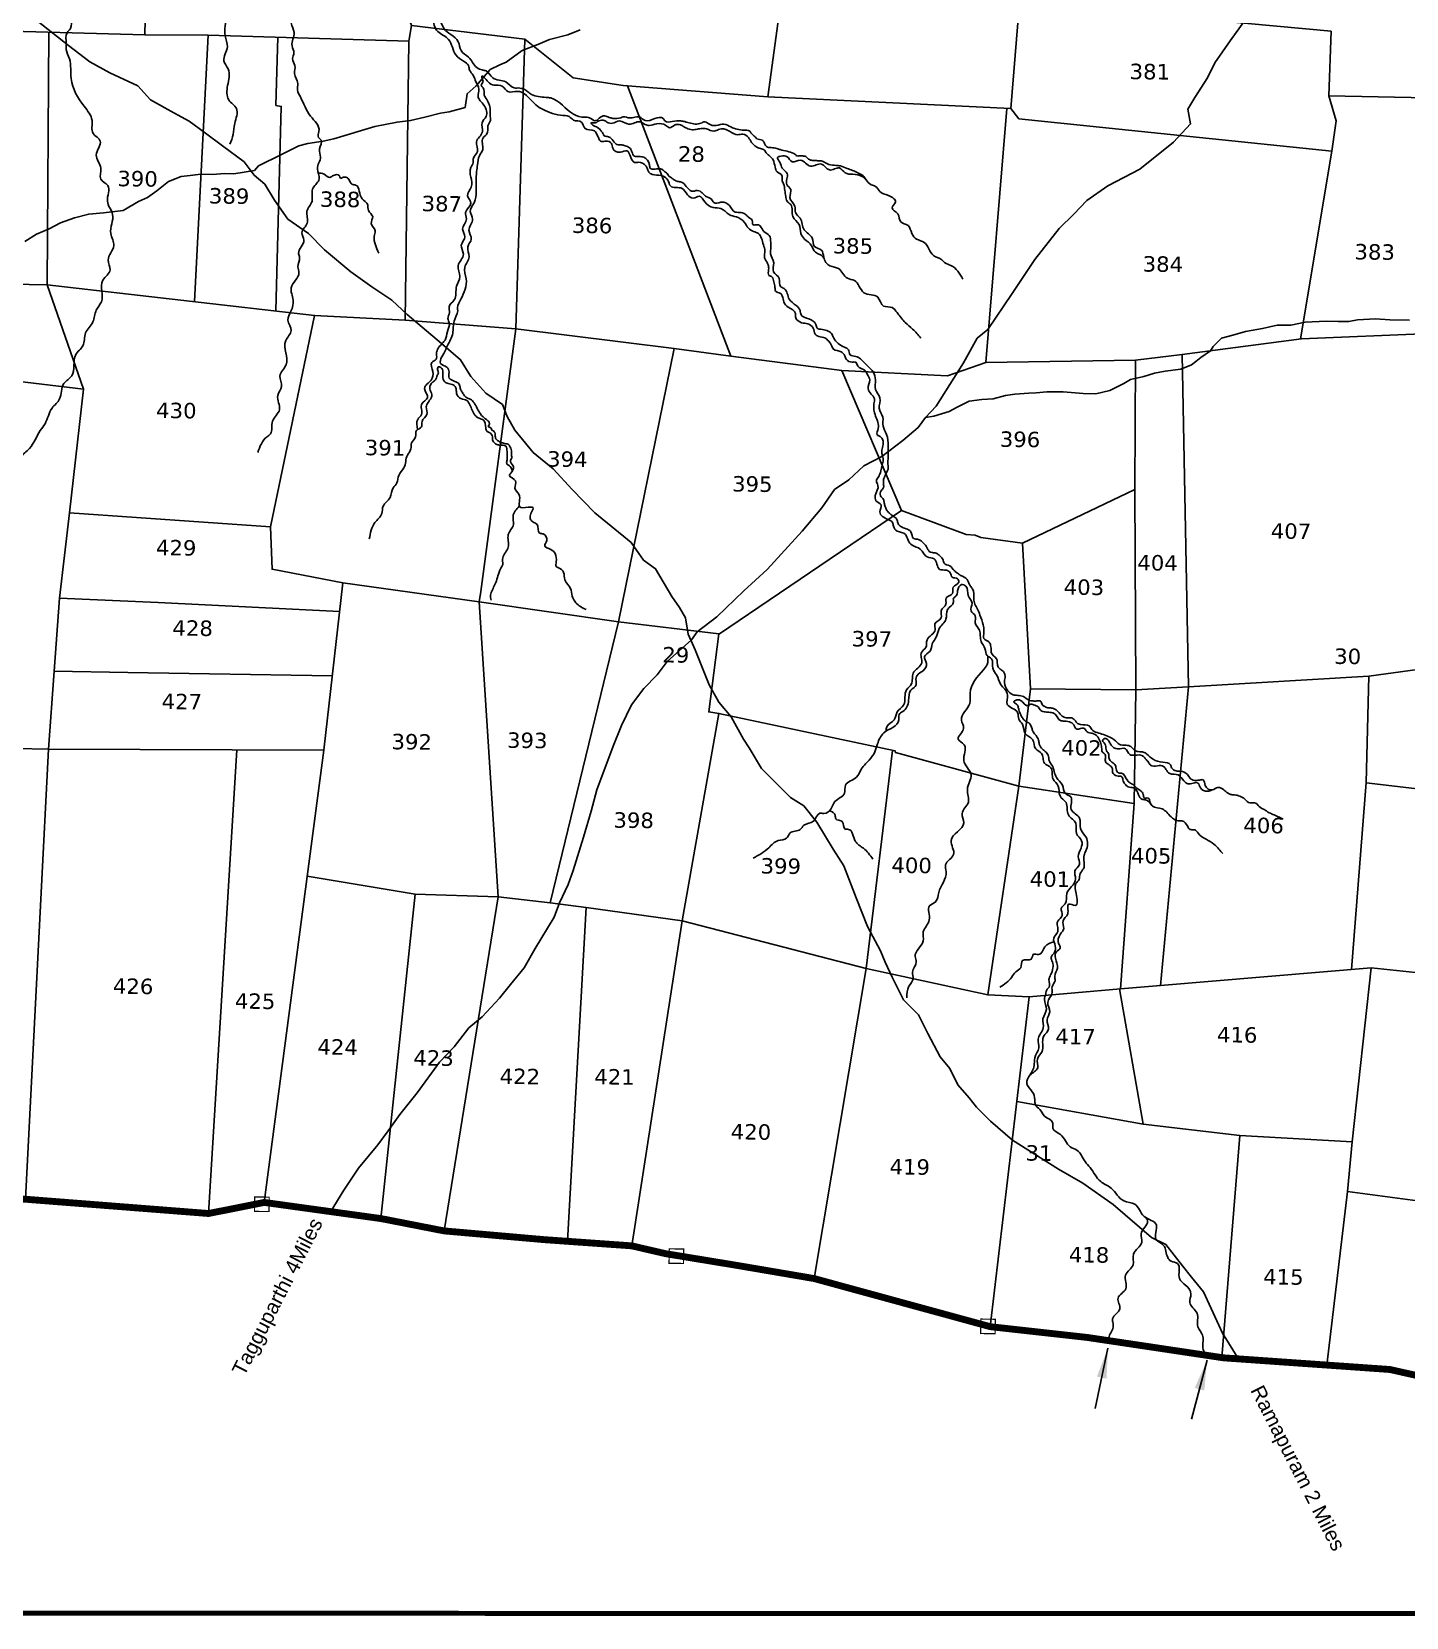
# Model space of a CAD drawing. Header units: inches. Extents: x 734614 to 745725, y 1633794 to 1639309.
# Drawn here: x 737837 to 739439, y 1633794 to 1635642 of the extents above; entities that cross this region are included whole.
import ezdxf
from ezdxf.enums import TextEntityAlignment as Align

# ---------------------------------------------------------------- set-up
doc = ezdxf.new("R2010")
doc.units = ezdxf.units.IN
doc.header["$MEASUREMENT"] = 0
doc.linetypes.add('ACAD_ISO02W100', pattern=[15, 12, -3])
for name, color, linetype in [('PLOT', 7, 'Continuous'), ('PLOT NO', 7, 'Continuous'), ('STRUCTURE', 5, 'Continuous'), ('TANKS-STREAM', 4, 'Continuous'), ('VILLAGE BOUNDRY', 5, 'Continuous'), ('VILLAGE STONES', 240, 'Continuous')]:
    doc.layers.add(name, color=color, linetype=linetype)
doc.styles.get("Standard").update_dxf_attribs({"font": 'verdana_0.ttf'})
doc.dimstyles.get("Standard").update_dxf_attribs({"dimtxt": 0.18, "dimasz": 35, "dimexe": 0.18, "dimexo": 0.0625, "dimgap": 0.09, "dimtad": 0, "dimtih": 1, "dimtoh": 1, "dimdec": 4, "dimzin": 0, "dimdsep": 46, "dimtxsty": 'Standard', "dimcen": 0.09, "dimadec": 0, "dimazin": 0, "dimtfac": 1, "dimtdec": 4, "dimtofl": 0, "dimtmove": 0, "dimatfit": 3, "dimfxl": 0, "dimtolj": 1, "dimtzin": 0, "dimarcsym": 0})

msp = doc.modelspace()

# ---------------------------------------------------------------- linework, layer by layer
at = {"layer": 'PLOT'}
for points in [[(737549.3, 1635654), (737770.8, 1635643.6), (737968.8, 1635637.8), (737974.6, 1635901.2), (737976.7, 1636021.6), (738037.5, 1636335.2), (738083.4, 1636563.2), (738081.8, 1636594.4), (738049.4, 1636848.8), (737969.3, 1636860.1), (737857.9, 1636862.9), (737627.6, 1636881.5)], [(738042.6, 1635637.5), (738276.6, 1635630.7), (738279.6, 1635648.7), (738220.6, 1635808.1), (738189.8, 1635932.2), (738107.4, 1635934.8), (738060.3, 1636023.3), (737976.7, 1636021.6)], [(737553.3, 1635971.3), (737549.3, 1635654), (737568.1, 1635388.3), (737569.1, 1635357.5), (737729.6, 1635349), (737855.3, 1635346.6), (738166.7, 1635311), (738115.5, 1635064.4), (737881.2, 1635080.7), (737869.3, 1634981.5), (737863.3, 1634896.3), (737856.5, 1634805.5), (737830, 1634280.9)], [(738411.9, 1635633), (738468.1, 1635587.8), (738526.4, 1635578.8), (738695.2, 1635565.8), (738731.4, 1635833.9)], [(738695.2, 1635565.8), (738978.3, 1635552.1), (738988.3, 1635675.8), (738983.2, 1635824.8)], [(739348.8, 1635566.7), (739351.6, 1635642.1), (738988.3, 1635675.8)], [(737857.2, 1635641.1), (737855.3, 1635346.6)], [(738026.8, 1635327), (738042.6, 1635637.5), (737968.8, 1635637.8)], [(738124.1, 1635635.1), (738121.8, 1635555.7), (738127.9, 1635554.6), (738121.6, 1635316.2)], [(738279.6, 1635648.7), (738411.9, 1635633), (738401.2, 1635295.2), (738272.2, 1635305.4)], [(738166.7, 1635311), (738272.2, 1635305.4), (738276.6, 1635630.7)], [(738586, 1635272.4), (738652, 1635263.6), (738531.5, 1635578.4)], [(739466.7, 1635290), (739474.4, 1635540.1), (739464, 1635564.5), (739348.8, 1635566.7), (739357.5, 1635537.7), (739352.6, 1635502.4), (739316, 1635283.5)], [(738652, 1635263.6), (738781.5, 1635246.9), (738904.4, 1635240.4), (738949.3, 1635256.2), (738973.6, 1635552.3)], [(738978.3, 1635552.1), (738987.7, 1635539.9), (739352.6, 1635502.4)], [(737897.5, 1635224.9), (737735.2, 1635244.3), (737737.8, 1635280.6), (737728.7, 1635349.1)], [(737881.2, 1635080.7), (737897.5, 1635224.9), (737855.3, 1635346.6)], [(738401.2, 1635295.2), (738360.4, 1634989.3), (738358.8, 1634977), (738199.6, 1634999.3)], [(738521.2, 1634953.9), (738586, 1635272.4), (738401.2, 1635295.2)], [(739395.6, 1634890.6), (739472.2, 1634901.1), (739473.6, 1635120.2), (739466.7, 1635290), (739317.1, 1635283.6), (739177.8, 1635265.6)], [(739123.6, 1635259), (739177.8, 1635265.6), (739185.2, 1634878.3), (739124, 1634874.8)], [(737735.2, 1635244.3), (737702.5, 1634808.6), (737856.5, 1634805.5)], [(738637.7, 1634939.1), (738850.9, 1635083.7), (738781.5, 1635246.9)], [(738850.9, 1635083.7), (738926.2, 1635055.7), (738936.8, 1635054.8), (738943.5, 1635052.2), (738991.9, 1635045.7), (739122.9, 1635108.1), (739123.6, 1635259), (738949.3, 1635256.2)], [(739124, 1634874.8), (739122.9, 1635108.1)], [(737856.5, 1634805.5), (738177.5, 1634804.4), (738199.6, 1634999.3), (738117.2, 1635015.2), (738115.5, 1635064.4)], [(738638, 1634847.1), (738841.6, 1634803.8), (738843.5, 1634803.4), (738843.8, 1634801.5), (738987.8, 1634762.3), (739001.3, 1634875.7), (738991.9, 1635045.7)], [(738195.8, 1634965.9), (737984.6, 1634976.2), (737869.3, 1634981.5)], [(738358.8, 1634977), (738380.9, 1634633.2), (738284.1, 1634636.3), (738158.2, 1634657.6)], [(738380.9, 1634633.2), (738441.3, 1634626.4), (738521.2, 1634953.9), (738358.8, 1634977)], [(738595.4, 1634605.3), (738638, 1634847.1), (738626.3, 1634848.8), (738637.8, 1634939.9), (738521.2, 1634953.9)], [(737863.3, 1634896.3), (737949.1, 1634894.8), (738187.3, 1634890.8)], [(739121.9, 1634742.1), (739124, 1634874.8), (739001.3, 1634875.7)], [(739185.2, 1634878.3), (739152.7, 1634530.2), (739106.2, 1634526.2)], [(739375.5, 1634548.6), (739392.4, 1634766.8), (739395.6, 1634890.6), (739185.2, 1634878.3)], [(738076.1, 1634804.7), (738043.2, 1634264.3)], [(738177.5, 1634804.4), (738108.2, 1634277.2)], [(738840.4, 1634804.1), (738809.8, 1634549.7), (738595.4, 1634605.3)], [(739774.7, 1634510.8), (739756.3, 1634723.6), (739392.4, 1634766.1)], [(738809.8, 1634549.7), (738951.5, 1634519.3), (738987.8, 1634762.3)], [(738999.8, 1634516.9), (739106.2, 1634526.2), (739121.9, 1634742.1), (738987.8, 1634762.3)], [(738284.1, 1634636.3), (738244.1, 1634258.4)], [(738317.9, 1634244), (738380.9, 1634633.2)], [(738441.3, 1634626.4), (738483.2, 1634621.1), (738461.7, 1634231.9)], [(738536.5, 1634226.6), (738595.4, 1634605.3), (738483.2, 1634621.1)], [(738809.8, 1634549.7), (738749, 1634188.5)], [(739376.3, 1634347.8), (739398.3, 1634550.5), (739152.7, 1634530.2)], [(739778.6, 1634431.6), (739774.7, 1634510.8), (739398.3, 1634550.5)], [(739104.9, 1634526.1), (739132.6, 1634368.3), (738985.4, 1634395)], [(738951.5, 1634519.3), (738999.8, 1634516.9), (738954.3, 1634132.4)], [(739132.6, 1634368.3), (739245.1, 1634355.2), (739224.4, 1634096.3)], [(739245.1, 1634355.2), (739376.3, 1634347.8), (739370.6, 1634289.9), (739346.6, 1634087.6)], [(739663.3, 1634034.1), (739662.2, 1634251.1), (739370.6, 1634289.9)]]:
    msp.add_lwpolyline(points, dxfattribs=at)
at = {"layer": 'PLOT NO', "color": 6}
for points in [[(739277.2, 1635691.1), (739233.9, 1635631), (739216.2, 1635605.2), (739207.6, 1635588), (739192.6, 1635564.9), (739184.7, 1635551.2), (739187.7, 1635534.2), (739168, 1635513), (739128.8, 1635481.3), (739091.3, 1635461.8), (739067, 1635444.8), (739051.8, 1635428.9), (739034.7, 1635412.1), (739006.4, 1635376.3), (738979.7, 1635336.5), (738951.6, 1635294.7), (738939, 1635284.4), (738923.2, 1635255.9), (738891.2, 1635205.4), (738878.8, 1635192.1)], [(739243.9, 1634094.2), (739224.9, 1634125), (739211.9, 1634153.7), (739202.8, 1634173.2), (739189, 1634190), (739178.2, 1634203.4), (739159, 1634228.2), (739142.2, 1634236.5), (739097.6, 1634274.7), (739062.2, 1634299.8), (739033.8, 1634315.8), (738980.2, 1634349.8), (738954.6, 1634371.8), (738938.2, 1634388.3), (738929.9, 1634399.1), (738916.5, 1634414.2), (738907.3, 1634433.4), (738896.1, 1634446.9), (738881.5, 1634474.2), (738870.8, 1634495.8), (738853.2, 1634513.5), (738839.9, 1634539.6), (738831.7, 1634557.2), (738826.3, 1634570.6), (738811.1, 1634598.9), (738797.9, 1634632.2), (738783.8, 1634669.6), (738771.3, 1634688.9), (738752.2, 1634720.5), (738737.2, 1634739.6), (738721.4, 1634749.2), (738704.5, 1634766.2), (738687.8, 1634783), (738673.2, 1634807.2), (738666.8, 1634817.3), (738652.2, 1634843.3), (738638.1, 1634860.4), (738626.7, 1634880.3), (738610.3, 1634921.2), (738602.1, 1634939.4), (738599.1, 1634958.6), (738592.2, 1634970.4), (738583.2, 1634983.5), (738564.2, 1635015.7), (738550, 1635025.9), (738535.7, 1635046.2), (738493.5, 1635080.9), (738466.9, 1635107.9), (738444.8, 1635132.2), (738421.7, 1635151.3), (738400.2, 1635177.1), (738391.3, 1635193.1), (738385.7, 1635207.1), (738366.4, 1635220.3), (738349.1, 1635239.7), (738337, 1635259.3), (738314.9, 1635278.1), (738274.7, 1635312.2), (738257, 1635328.7), (738233.5, 1635344.2), (738209.1, 1635361.7), (738178.5, 1635387.3), (738159.6, 1635406.6), (738135.5, 1635423.2), (738119.9, 1635445.4), (738108.8, 1635464), (738096.2, 1635474.6), (738084.7, 1635489.8), (738059.3, 1635508.7), (738039.7, 1635523.5), (738020.7, 1635537.4), (738002.7, 1635547), (737975.5, 1635562.1), (737960.8, 1635578.5), (737928.2, 1635593.8), (737905, 1635606.4), (737879.9, 1635625.6), (737843.5, 1635654.4)], [(737829.2, 1635397.2), (737842.5, 1635405.7), (737857.4, 1635412), (737870.6, 1635418.7), (737886.8, 1635424.6), (737903.5, 1635429), (737920.6, 1635430.6), (737943.8, 1635433.3), (737961.5, 1635443.9), (737971.9, 1635448.4), (737983.1, 1635456), (737996.4, 1635467.2), (738011.4, 1635473), (738021.9, 1635474), (738034.3, 1635475.5), (738047.6, 1635475.3), (738062.2, 1635476.2), (738072.7, 1635476), (738096.6, 1635479.9), (738101.6, 1635485.2), (738128.2, 1635498.6), (738148.3, 1635508.6), (738159.1, 1635511.3), (738176.8, 1635514.1), (738189.1, 1635516.6), (738237, 1635531.1), (738263, 1635536.3), (738278.6, 1635538.1), (738295.1, 1635542), (738313.6, 1635546.6), (738323.5, 1635548.4), (738342.2, 1635553.3), (738344.6, 1635569.4), (738355.3, 1635578.6), (738371.5, 1635597.6), (738382.7, 1635603.1), (738390.2, 1635606.3), (738408.7, 1635619.8), (738426.9, 1635626.6), (738440.5, 1635632.4), (738462, 1635637.8), (738476.3, 1635643.7)], [(738184.8, 1634265.5), (738200.8, 1634291.5), (738218.1, 1634317.3), (738240.4, 1634344.3), (738252.4, 1634360.5), (738266.2, 1634379.6), (738286.3, 1634405.1), (738312.4, 1634440.5), (738329.4, 1634458.7), (738346.5, 1634480.6), (738362.1, 1634493.7), (738382.2, 1634515.4), (738395.3, 1634531.1), (738411, 1634550.7), (738424, 1634573.3), (738445.9, 1634609.8), (738452.3, 1634626.2), (738462.5, 1634647.9), (738468, 1634664.2), (738480.3, 1634702.9), (738489.2, 1634733.3), (738495.8, 1634757.9), (738514.9, 1634808.8), (738524.6, 1634833), (738536, 1634857.2), (738550.6, 1634876.3), (738566, 1634892.2), (738577.7, 1634907.7), (738606.1, 1634932.9), (738612.7, 1634942.4), (738635.7, 1634959.8), (738667.2, 1634989.9), (738694.2, 1635014.9), (738734.9, 1635059.6), (738757.9, 1635086.7), (738772.6, 1635107.9), (738789.6, 1635119.4), (738806.9, 1635135.8), (738828, 1635146.6), (738852.4, 1635165.1), (738870.4, 1635180.5), (738878.8, 1635192.1), (738888.7, 1635193.4), (738906.4, 1635199), (738915.6, 1635204.2), (738929.8, 1635210.9), (738944.3, 1635212.8), (738957.7, 1635213.8), (738972, 1635217.5), (738983.1, 1635219), (738999.2, 1635220.4), (739007.7, 1635220.9), (739020.4, 1635221.9), (739039.3, 1635221.9), (739062.5, 1635219.8), (739077.2, 1635219.6), (739093.5, 1635223.3), (739110, 1635231.6), (739117.8, 1635236.1), (739133.5, 1635239.8), (739145.8, 1635243.8), (739158, 1635245.9), (739176.5, 1635248.4), (739188.7, 1635253.5), (739193.9, 1635257.4), (739199.7, 1635261.9), (739211.1, 1635269.8), (739214.3, 1635274.6), (739223.8, 1635284.5), (739236.9, 1635288), (739251.7, 1635292.2), (739271.6, 1635295.8), (739288.9, 1635299.7), (739304.5, 1635299.5), (739321.3, 1635303), (739345.7, 1635304.1), (739359.8, 1635303.9), (739372.2, 1635303.7), (739382.4, 1635305.9), (739403.3, 1635306.8), (739420.1, 1635305.8), (739442.9, 1635305.5)]]:
    msp.add_lwpolyline(points, dxfattribs=at)
at = {"layer": 'STRUCTURE', "color": 5, "const_width": 5.82}
msp.add_lwpolyline([(734616.5, 1639305.7), (745691.2, 1639305.7), (745691.2, 1633796.6), (734616.5, 1633799.2)], close=True, dxfattribs=at)
at = {"layer": 'TANKS-STREAM'}
for points in [[(739043.1, 1636523.6), (739037.9, 1636524.9), (739025.7, 1636530.7), (739017.3, 1636531), (739008.2, 1636535.8), (738994.7, 1636534.5), (738986.4, 1636538.3), (738976.2, 1636535.9), (738969.8, 1636538.2), (738961.6, 1636536.9), (738952.8, 1636540.6), (738941.5, 1636541.7), (738933.3, 1636547.7), (738910.9, 1636543.1), (738902.6, 1636543), (738890.2, 1636535), (738876.6, 1636533.5), (738851.1, 1636520.1), (738842.2, 1636515.4), (738831.7, 1636513.3), (738820.9, 1636516.9), (738811.6, 1636516.9), (738798.1, 1636524.8), (738782.7, 1636526), (738771.1, 1636531.6), (738757.5, 1636534), (738742.4, 1636541), (738724.5, 1636538.5), (738709.1, 1636546.8), (738695.1, 1636547.2), (738680.7, 1636557.1), (738668.8, 1636558.5), (738657.1, 1636572.7), (738654.1, 1636577.8), (738640.9, 1636584.6), (738633.9, 1636597.6), (738624, 1636603.2), (738615.3, 1636610.3), (738613.1, 1636619.4), (738603.5, 1636623.6), (738597.6, 1636628.1), (738594.5, 1636635.7), (738581.4, 1636638.7), (738575.5, 1636645.3), (738564.2, 1636648.7), (738555, 1636660.3), (738540.6, 1636666), (738534.7, 1636677), (738513.7, 1636689.4), (738505.8, 1636710.5), (738485.3, 1636722.1), (738479.1, 1636735.4), (738457.7, 1636746.8), (738453.5, 1636760), (738438.4, 1636769.9), (738429.5, 1636788), (738415.7, 1636795.1), (738410.2, 1636810.8), (738393.1, 1636823.2), (738390.1, 1636835.7), (738376.9, 1636848.9), (738372.5, 1636862.8), (738360.4, 1636869.7), (738354.8, 1636888.3), (738342, 1636899.3), (738336.3, 1636919.5), (738325.6, 1636931.6), (738321.4, 1636946), (738309.2, 1636954.7), (738307.5, 1636966), (738298.7, 1636977.2), (738294.7, 1636988.3), (738290.3, 1636994.3), (738290.2, 1637002.8), (738281.6, 1637014.2), (738282, 1637027.4), (738272.3, 1637040.3), (738272.2, 1637065.7), (738266.7, 1637080.1), (738271.1, 1637095.7), (738263.9, 1637105.6), (738267.7, 1637124.4), (738262.6, 1637135.5), (738263.7, 1637146.7), (738260.6, 1637157.8), (738261.9, 1637172.2), (738254.4, 1637180.5), (738257.1, 1637192.2), (738253.5, 1637200.5), (738250.4, 1637193.1), (738245.4, 1637183.8), (738242, 1637171.6), (738241.4, 1637161.7), (738237.9, 1637152.6), (738231.9, 1637139.8), (738232.7, 1637121), (738219.4, 1637104.9), (738217.8, 1637082.1), (738213.9, 1637073.8), (738214.3, 1637061.2), (738215, 1637054.3), (738210.9, 1637046.8), (738210.2, 1637036.4), (738212.7, 1637028.3), (738208.5, 1637019), (738206.8, 1637007.3), (738212.2, 1636998.4), (738210.5, 1636987.5), (738210, 1636980.8), (738215.1, 1636964.8), (738212.7, 1636950.7), (738219.6, 1636936.9), (738219.3, 1636924.7), (738218, 1636913.5), (738228.1, 1636892.8), (738227.8, 1636877.7), (738232.3, 1636865.3), (738229.6, 1636841.5), (738234.6, 1636825.7), (738230.7, 1636819), (738237.6, 1636807.5), (738237, 1636797), (738239.4, 1636787.7), (738233.8, 1636772.9), (738232.5, 1636759.8), (738224.5, 1636745.8), (738222.6, 1636727.8), (738215.2, 1636718.5), (738215.7, 1636704), (738205.3, 1636687.4), (738205.6, 1636678.3), (738200.1, 1636669.9), (738196.1, 1636656.4), (738187.8, 1636647), (738186.8, 1636634.7), (738176.4, 1636619.8), (738173.7, 1636605.8), (738166.7, 1636594), (738165.6, 1636580.6), (738155.2, 1636563), (738150.5, 1636547.8), (738145.9, 1636535), (738138.6, 1636522), (738136.2, 1636499.1), (738128.8, 1636489.1), (738123.4, 1636468.9), (738114, 1636454.9), (738112.1, 1636438.9), (738100.4, 1636425), (738099.8, 1636409.5), (738090.8, 1636393.9), (738082.6, 1636381.2), (738080.3, 1636374.5), (738078.4, 1636360.8), (738069.6, 1636349.8), (738066.9, 1636338.4), (738064.2, 1636331.6), (738060.8, 1636323.4), (738056.5, 1636301.1), (738054.3, 1636290.1), (738055.9, 1636279.3), (738051.3, 1636246.2), (738051.1, 1636225.8), (738055.7, 1636211.8), (738060.5, 1636208), (738064.4, 1636198.9), (738069.5, 1636192), (738072, 1636180.5), (738076.6, 1636172.4), (738079.2, 1636167.3), (738080, 1636153.5), (738087.6, 1636142.1), (738090.6, 1636128.9), (738098.5, 1636116.2), (738099.4, 1636097.4), (738103.6, 1636083.4), (738103.9, 1636062.9), (738110.9, 1636053.7), (738113.9, 1636038.7), (738120.1, 1636020.8), (738118.6, 1635999.8), (738127.6, 1635977.5), (738127.1, 1635957.4), (738130.7, 1635949.3), (738133.8, 1635936.5), (738135.1, 1635929.8), (738140.4, 1635922), (738140.7, 1635909.4), (738147.9, 1635896.1), (738152.1, 1635875.4), (738162.5, 1635859.2), (738165.6, 1635837.5), (738174.7, 1635826.9), (738178.9, 1635813.1), (738194.8, 1635799.5), (738202.6, 1635781.3), (738211.4, 1635773.3), (738221.4, 1635759), (738231.7, 1635754.4), (738244, 1635745.1), (738262.5, 1635731.5), (738270.1, 1635720.3), (738279, 1635715.5), (738287.9, 1635697.2), (738295.1, 1635691.3), (738301.8, 1635672.7), (738310.5, 1635661), (738317.9, 1635645.1), (738325.6, 1635638.3), (738334.3, 1635629.9), (738337.5, 1635619.6), (738346.3, 1635611.8), (738355.9, 1635599.8), (738362.3, 1635597), (738366.6, 1635596), (738374.4, 1635587.9), (738389.6, 1635583.1), (738399.4, 1635576.1), (738405.9, 1635576), (738415.4, 1635571.6), (738419.5, 1635568.6), (738427.7, 1635566), (738436.7, 1635565.1), (738442.1, 1635564.4), (738468.4, 1635545.5), (738481.6, 1635541.9), (738487.3, 1635541.3), (738493.6, 1635537.7), (738498.4, 1635540.7), (738504.8, 1635543.6), (738510, 1635541.8), (738514.6, 1635540.6), (738523.7, 1635541.4), (738526.5, 1635542.3), (738534.3, 1635541.1), (738545.3, 1635542.3), (738552.2, 1635538.1), (738563.2, 1635540.3), (738573.2, 1635540.4), (738575.2, 1635537.6), (738583.7, 1635537), (738593.8, 1635537.6), (738598.3, 1635536.8), (738605.2, 1635535), (738612.3, 1635534), (738618.5, 1635535.6), (738620.4, 1635536.4), (738625.6, 1635534.8), (738628.5, 1635533), (738635, 1635532.4), (738643.9, 1635533.8), (738651.9, 1635530.6), (738667.3, 1635526.9), (738673.3, 1635526.1), (738677.4, 1635521.4), (738680.6, 1635518.6), (738682.4, 1635516.8), (738688.7, 1635515.1), (738689.8, 1635514), (738691.6, 1635510.5), (738693.5, 1635507.9), (738698.9, 1635506.5), (738705.7, 1635505.5), (738709.5, 1635504.2), (738717.5, 1635502.3), (738725.4, 1635499.7), (738727.7, 1635498.1), (738728.7, 1635496.9), (738731.2, 1635496.9), (738735.7, 1635496.8), (738739.5, 1635496), (738741.4, 1635494.2), (738743.7, 1635492.5), (738748.5, 1635491.5), (738753, 1635491.3), (738757.1, 1635491), (738766.2, 1635486.9), (738774.6, 1635485.8), (738779.6, 1635485.2), (738787.7, 1635482.3), (738793.9, 1635480), (738800, 1635477.2), (738806.1, 1635473.8), (738809.4, 1635469.4), (738815.7, 1635463.2), (738820.5, 1635461.4), (738825.5, 1635455.5), (738835.6, 1635450.6), (738843.7, 1635442.8), (738839.9, 1635436.2), (738846.5, 1635429.4), (738849.9, 1635420.1), (738858.5, 1635415.8), (738862.9, 1635406.5), (738868.5, 1635399.9), (738877.2, 1635396.1), (738888.3, 1635380.8), (738897.7, 1635375.7), (738901.1, 1635372.5), (738908.5, 1635369.2), (738922.4, 1635353.2)], [(738286.9, 1635178.1), (738287, 1635189.8), (738291.4, 1635195.5), (738291.8, 1635208.1), (738298.4, 1635215), (738294.9, 1635225.9), (738302.7, 1635235.7), (738304.5, 1635245.5), (738303.5, 1635256.2), (738308.5, 1635259.8), (738308.9, 1635266.1), (738316, 1635278.8), (738318.9, 1635282.1), (738321.7, 1635292.3), (738323.8, 1635302.2), (738322.1, 1635307.3), (738324.1, 1635314.3), (738323.5, 1635321), (738329.6, 1635329), (738332.2, 1635345), (738336.2, 1635356.2), (738334.2, 1635368.8), (738340.2, 1635382.5), (738337.8, 1635392.9), (738342, 1635402.5), (738339.3, 1635411.5), (738343.7, 1635423.4), (738342.8, 1635431.1), (738349.1, 1635441.8), (738345.1, 1635450.5), (738349.3, 1635460.6), (738348.9, 1635483.3), (738351.8, 1635489.1), (738351.6, 1635493.1), (738356.6, 1635502), (738355.5, 1635513.2), (738362.4, 1635524.9), (738362.1, 1635535.6), (738366.7, 1635542.8), (738364.2, 1635555.9), (738357.3, 1635566.4), (738358.3, 1635574.8), (738354.9, 1635583.2), (738351.6, 1635591), (738347.5, 1635596.8), (738346, 1635602.1), (738340.5, 1635607.1), (738331.7, 1635614.2), (738322.8, 1635632.6), (738310.5, 1635641.9), (738307.7, 1635645.4), (738303, 1635660.6), (738292.2, 1635672.5), (738292.7, 1635682.7), (738280.2, 1635694), (738274.2, 1635708.7), (738263.2, 1635713.7), (738256.6, 1635727.9), (738248.6, 1635732.5), (738238.8, 1635738.5), (738232.6, 1635745), (738215.5, 1635754.1), (738206.5, 1635767.7), (738194.7, 1635777.1), (738190.3, 1635792.2), (738173.1, 1635805.5), (738167.3, 1635825.3), (738157.4, 1635836.9), (738155.1, 1635856.3), (738144.1, 1635873.8), (738141.9, 1635892.8), (738133.1, 1635906.9), (738132.8, 1635920.1), (738126.3, 1635930.1), (738126.8, 1635945.3), (738119.6, 1635958.1), (738121, 1635973.8), (738115.8, 1635984.9), (738112.2, 1635992.8), (738111.6, 1636018.3), (738105.6, 1636031.4), (738105.4, 1636049.4), (738096.6, 1636065.9), (738095.9, 1636081.2), (738088.9, 1636100.5), (738088.6, 1636113.8), (738081.7, 1636125.4), (738080.9, 1636140.7), (738071, 1636150.8), (738073.9, 1636164.1), (738063.5, 1636178.7), (738063.2, 1636190.5), (738055.1, 1636195.8), (738053.7, 1636204.9), (738048.6, 1636208.4), (738045.2, 1636203.6), (738043.4, 1636201)], [(738049.5, 1635881.4), (738056.4, 1635876.1), (738060.6, 1635867), (738068.8, 1635863), (738076.1, 1635848.7), (738086.9, 1635840.4), (738095.1, 1635819.9), (738105.4, 1635815.7), (738107.1, 1635797.6), (738117.5, 1635784.6), (738120.1, 1635766.8), (738128.2, 1635750.8), (738128.9, 1635735.2), (738135.6, 1635720.6), (738134.7, 1635699.9), (738140.5, 1635689.4), (738140.5, 1635673.3), (738141.4, 1635666.9), (738139.5, 1635651.8), (738143, 1635640.7), (738140.6, 1635625), (738142.8, 1635617.1), (738141, 1635610.3), (738143.8, 1635602.1), (738143.5, 1635592.8), (738147.3, 1635581.3), (738146.8, 1635573.8), (738150.2, 1635565.6), (738162.1, 1635543.3), (738171.9, 1635525.3), (738171.3, 1635518.4), (738174.4, 1635515.3), (738172.4, 1635505), (738173.7, 1635495.5), (738170, 1635481.9), (738172.3, 1635470.1), (738165.1, 1635459.6), (738163.8, 1635453.7), (738163.8, 1635443.9), (738157.9, 1635432.4), (738158.2, 1635418.4), (738151.9, 1635407.4), (738154.4, 1635398.6), (738148.1, 1635383.3), (738149.3, 1635378.4), (738147.4, 1635367.7), (738148.6, 1635360.6), (738139.5, 1635343.3), (738141.9, 1635329), (738139.3, 1635316), (738135.8, 1635305.3), (738139.4, 1635293.4), (738133.1, 1635281.6), (738133.5, 1635253.4), (738126.3, 1635240.2), (738128.4, 1635228.3), (738123.8, 1635217.6), (738125.9, 1635201.1), (738117.7, 1635187.6), (738115.4, 1635172.9), (738111.4, 1635169.6), (738100.5, 1635151.3)], [(738019.2, 1635821.7), (738025, 1635814.5), (738026.2, 1635800.4), (738034.8, 1635788.9), (738036, 1635773.2), (738043.4, 1635761.3), (738041.2, 1635749.4), (738048.5, 1635730.5), (738051, 1635706.2), (738057, 1635698.8), (738058.1, 1635677.5), (738063, 1635659.8), (738062.4, 1635636.9), (738065.2, 1635624), (738061.1, 1635607.7), (738066, 1635598.4), (738065.4, 1635578.8), (738066.8, 1635562.2), (738075.6, 1635552.1), (738073.8, 1635534.5), (738071.8, 1635521.7), (738068.2, 1635510.7)], [(737891.4, 1635666.6), (737884.2, 1635657.6), (737882.2, 1635645.2), (737878.3, 1635640.5), (737877.3, 1635627.7), (737877.3, 1635620.8), (737881, 1635609.9), (737883.1, 1635586.9), (737898.2, 1635554.7), (737907.4, 1635538.1), (737908.8, 1635523.1), (737917, 1635514.1), (737912.3, 1635497.9), (737917.7, 1635482.5), (737917.7, 1635469.9), (737925.9, 1635462.2), (737925.3, 1635444.2), (737931.4, 1635428.5), (737929.2, 1635406.4), (737932.9, 1635392.3), (737926.2, 1635375.4), (737928.4, 1635364), (737920.1, 1635351.9), (737918.3, 1635326.8), (737912.4, 1635317), (737908.5, 1635303.4), (737899.9, 1635290.5), (737896.7, 1635275.6), (737888.4, 1635265.3), (737883.8, 1635240.5), (737874.6, 1635231.5), (737869.6, 1635213.7), (737860.8, 1635202.9), (737852.6, 1635184.6), (737847.1, 1635176.8), (737834.5, 1635155.9), (737824.2, 1635145.2), (737817.4, 1635130.7), (737806.6, 1635123.6), (737800.1, 1635111.1), (737791.6, 1635106.9), (737783.9, 1635089.3), (737776.8, 1635083.5), (737767.5, 1635070.3), (737756, 1635053.4), (737747.4, 1635038.8)], [(738833, 1634826.6), (738833.6, 1634831.6), (738842.5, 1634839.8), (738845.8, 1634848.9), (738853.3, 1634856.9), (738856.7, 1634874.8), (738862.5, 1634881.5), (738864.4, 1634893.9), (738874.5, 1634906.1), (738874.1, 1634918.2), (738879.2, 1634924), (738880.6, 1634932.8), (738890.2, 1634944.6), (738889.9, 1634951.6), (738897.1, 1634958.4), (738897.2, 1634967), (738902.6, 1634974.4), (738902.8, 1634981.6), (738910.2, 1634987), (738911.1, 1634994.3), (738917.6, 1635000.2), (738916.3, 1635004), (738910.1, 1635005.9), (738907.7, 1635010.9), (738903.2, 1635014), (738895.3, 1635015), (738888.9, 1635027.4), (738880.8, 1635029.6), (738872.8, 1635038.6), (738863.2, 1635043.2), (738858.5, 1635049), (738855.4, 1635055.8), (738845.9, 1635059.6), (738841.5, 1635065.2), (738840.5, 1635069.5), (738835.2, 1635073.1), (738825.7, 1635082), (738827.1, 1635090.1), (738821.1, 1635095), (738820.3, 1635101), (738823.4, 1635112.9), (738821.6, 1635118), (738824, 1635122.9), (738826.4, 1635128), (738827.9, 1635134.8), (738829.3, 1635141.2), (738828.8, 1635147.2), (738827.8, 1635151.1), (738828.8, 1635157.1), (738829.3, 1635164.3), (738827.1, 1635168.8), (738822.5, 1635172.1), (738823.8, 1635179.2), (738823.4, 1635186.1), (738820.6, 1635193.7), (738818.7, 1635201.1), (738818.7, 1635208.1), (738819.2, 1635213.9), (738815.5, 1635219.3), (738811.9, 1635225.7), (738813.8, 1635235.8), (738811.3, 1635241.9), (738806.5, 1635247.9), (738800.1, 1635251.7), (738797.7, 1635256.3), (738793.3, 1635256.6), (738786.6, 1635259.6), (738784.8, 1635264), (738780.5, 1635268.7), (738771.6, 1635271.6), (738768.9, 1635276.7), (738764.8, 1635282.3), (738760, 1635285.3), (738752.6, 1635287), (738750.4, 1635289.1), (738748, 1635296.2), (738741.7, 1635301.2), (738734.5, 1635302.5), (738727.7, 1635308), (738727.3, 1635313.2), (738718.9, 1635320.6), (738713.8, 1635326.8), (738711.9, 1635333.7), (738709.9, 1635336.6), (738704, 1635339.3), (738703.4, 1635343.7), (738702, 1635350.1), (738700.1, 1635355.7), (738696.4, 1635357.6), (738696, 1635364.4), (738695.4, 1635370), (738693.8, 1635373.3), (738691, 1635379.6), (738691.7, 1635385.9), (738689.9, 1635393.3), (738684, 1635406.4), (738678.3, 1635408.8), (738672.4, 1635412.5), (738667.9, 1635419.4), (738658.4, 1635425.7), (738649.9, 1635428.5), (738640.4, 1635435.6), (738631.4, 1635436.7), (738621.6, 1635443.3), (738615.2, 1635449.8), (738608, 1635447.8), (738601.5, 1635451.5), (738595.1, 1635459), (738581.6, 1635461.8), (738578.4, 1635468.7), (738573, 1635473.1), (738562.8, 1635474.9), (738557.9, 1635476.4), (738553.2, 1635484.9), (738543.9, 1635489.4), (738539.7, 1635489.3), (738530.8, 1635502.7), (738523.1, 1635501.1), (738514.4, 1635505.7), (738512.9, 1635511.4), (738506.4, 1635514.1), (738501.3, 1635513.5), (738492.9, 1635526.1), (738482.1, 1635528.8), (738477.8, 1635536.3), (738468.7, 1635538.6), (738463.6, 1635542.8), (738453.6, 1635544.2), (738440.9, 1635547.5), (738430.7, 1635552.1), (738423, 1635558), (738403.1, 1635572.1), (738392.2, 1635571.8), (738385.6, 1635578), (738375.8, 1635579.5), (738369, 1635583.2), (738361.8, 1635589.8), (738362.2, 1635586.7), (738363, 1635582.8), (738360.9, 1635579.3), (738363.3, 1635576.2), (738364.6, 1635567.7), (738366.5, 1635564.3), (738371.4, 1635550.6), (738371.4, 1635544.7), (738371.8, 1635538), (738368.9, 1635531.9), (738367.7, 1635522.5), (738363.1, 1635517.9), (738362.8, 1635504.3), (738358.9, 1635496.9), (738356.7, 1635486.6), (738355.7, 1635478.5), (738355.1, 1635455.7), (738352.6, 1635442.3), (738348.2, 1635431.9), (738351, 1635423.3), (738346.7, 1635410.3), (738349.4, 1635399.8), (738345.4, 1635390.9), (738346.9, 1635379.3), (738341.8, 1635367.1), (738343.5, 1635353.6), (738337.2, 1635329.9), (738333.5, 1635320.2), (738333.6, 1635316.4), (738329.4, 1635304.4), (738327.8, 1635290.1), (738321.7, 1635275.8), (738317.3, 1635266.7), (738313.4, 1635258.4), (738313.7, 1635255), (738321, 1635250.6), (738323.5, 1635244.7), (738323.8, 1635237.8), (738329.5, 1635234.4), (738333.1, 1635232.9), (738335.4, 1635230.8), (738336.5, 1635226.2), (738338.5, 1635221.9), (738340.8, 1635218.3), (738343.9, 1635215.2), (738348.3, 1635213.3), (738352.6, 1635209.1), (738360, 1635196.3), (738367, 1635189.5), (738370.1, 1635186.7), (738370.4, 1635183.5), (738369.2, 1635181.6), (738372.5, 1635179.5), (738373.4, 1635177.4), (738375.2, 1635176.3), (738377.3, 1635171.7), (738378.2, 1635167), (738380.7, 1635164.9), (738382.4, 1635163.8), (738385.8, 1635162.3), (738388.6, 1635161.6), (738393.2, 1635160.3), (738394.8, 1635157.5), (738395.9, 1635154.7), (738396.3, 1635148.6), (738396.3, 1635144.1), (738395.2, 1635141.8), (738398.1, 1635135.6), (738397.9, 1635130.5), (738393.8, 1635124.6), (738401, 1635118), (738400.3, 1635109.7), (738405, 1635102.5), (738405.5, 1635093.8), (738405.6, 1635088.2), (738415.9, 1635087.4), (738421.2, 1635087.2), (738418, 1635077.1), (738419.2, 1635072.2), (738423.6, 1635069.1), (738425.3, 1635068), (738427.4, 1635062.5), (738428.7, 1635057.6), (738432, 1635056.5), (738434.1, 1635055.9), (738437.3, 1635048.6), (738435, 1635042.6), (738442.3, 1635038.1), (738447.1, 1635033.5), (738448.4, 1635023.7), (738448.4, 1635018.5), (738454.4, 1635015), (738457.1, 1635011.4), (738458.3, 1635003), (738465.1, 1634992.9), (738467.2, 1634983.9), (738471.3, 1634976), (738483.2, 1634968.2)], [(738760.5, 1635377.8), (738755.8, 1635381.9), (738750.5, 1635384.5), (738746.1, 1635392.2), (738737.9, 1635399.8), (738733.7, 1635406.4), (738731.5, 1635417.1), (738724.2, 1635426.1), (738721.7, 1635440.2), (738717.5, 1635444.1), (738715.9, 1635449.7), (738714.9, 1635456.6), (738713.4, 1635464.2), (738711.6, 1635469.3), (738711.5, 1635473.9), (738705.8, 1635478.4), (738703.5, 1635483.8), (738701.1, 1635492.2), (738697.7, 1635496.2), (738693.2, 1635500.6), (738690.2, 1635504.2), (738685, 1635505.9), (738680, 1635508.7), (738676.1, 1635512.6), (738672.4, 1635518.3), (738665.9, 1635522.1), (738659.5, 1635521.6), (738652.6, 1635524.2), (738648.1, 1635526.9), (738643.7, 1635528.3), (738637.7, 1635527.6), (738632.2, 1635525.7), (738623.7, 1635528.4), (738617.2, 1635528.8), (738611.6, 1635527.8), (738605.2, 1635527.6), (738602, 1635528.6), (738596.8, 1635531), (738593.2, 1635533.1), (738586.2, 1635532.6), (738580.6, 1635529.6), (738576.3, 1635532.3), (738565.6, 1635534.3), (738556.7, 1635532.4), (738552.1, 1635533.5), (738546, 1635536.6), (738533, 1635533.7), (738522.3, 1635537.7), (738514, 1635534.9), (738507.6, 1635536.3), (738503, 1635538.5), (738496.6, 1635536.8), (738493.9, 1635535.3), (738489.3, 1635535.5), (738491, 1635532.7), (738495.4, 1635530.6), (738497.9, 1635529), (738501, 1635525.7), (738503.4, 1635522.1), (738504, 1635520.7), (738507.1, 1635519.5), (738511.2, 1635518.3), (738516.1, 1635513), (738519.2, 1635510.2), (738525, 1635509.7), (738528.6, 1635508.7), (738534, 1635506.4), (738536.6, 1635501.5), (738539.7, 1635496.6), (738544.8, 1635496.1), (738550.5, 1635495.3), (738557.2, 1635486.3), (738557.9, 1635482.5), (738563.7, 1635481.6), (738567.2, 1635481.7), (738571, 1635481.6), (738573.7, 1635479.6), (738577.7, 1635476.4), (738579.1, 1635474.2), (738582.6, 1635471.3), (738585.8, 1635469), (738590, 1635467.2), (738594.5, 1635466.3), (738600, 1635461.3), (738604.5, 1635456.6), (738607.7, 1635455.6), (738611.2, 1635456.4), (738614.6, 1635456.3), (738619.7, 1635452.5), (738625.8, 1635448.3), (738629.1, 1635446.8), (738632, 1635442.4), (738640.3, 1635442.8), (738643.8, 1635442.8), (738652, 1635436.8), (738655.8, 1635432), (738662, 1635431), (738668.8, 1635428.9), (738672.7, 1635425.4), (738677, 1635421.4), (738677.1, 1635418.3), (738677.6, 1635417), (738681.4, 1635416.5), (738684.7, 1635416.4), (738686.2, 1635415.2), (738690.6, 1635408.7), (738696.7, 1635404.2), (738698.4, 1635395.9), (738698.7, 1635390.1), (738698.3, 1635382.9), (738701.9, 1635372.3), (738701.6, 1635361.6), (738708.4, 1635354), (738709.7, 1635344.7), (738714.1, 1635342.2), (738720.1, 1635329.8), (738728.1, 1635322.5), (738732.6, 1635316.7), (738733.8, 1635311.8), (738742.8, 1635307), (738751, 1635300.3), (738752.5, 1635296.2), (738758.6, 1635294.6), (738770.1, 1635288.6), (738771.8, 1635284.7), (738784.6, 1635273.9), (738788.9, 1635271), (738790.8, 1635265.4), (738797.7, 1635263), (738803.1, 1635260.3), (738812.4, 1635250.9), (738817.9, 1635245), (738820.5, 1635236), (738820.6, 1635224.7), (738825.8, 1635214.8), (738824.9, 1635202.8), (738829, 1635192.3), (738829.4, 1635182), (738833.4, 1635172.3), (738835.5, 1635158.5), (738835.3, 1635147.7), (738835.1, 1635142), (738835.2, 1635135.9), (738835.5, 1635133.9), (738832.7, 1635126.4), (738830.4, 1635121.1), (738829.7, 1635116.2), (738829.9, 1635110.6), (738827.2, 1635106.7), (738826.4, 1635100.8), (738829.8, 1635096.4), (738830.7, 1635092.6), (738831.8, 1635088.4), (738833.4, 1635084.4), (738836.8, 1635080.5), (738838.5, 1635078.9), (738843.5, 1635075.5), (738845.6, 1635073.1), (738846.6, 1635069.4), (738848.8, 1635065.8), (738860.5, 1635060.2), (738861.8, 1635058.8), (738865, 1635051), (738867.7, 1635050.3), (738871.5, 1635049.6), (738874.6, 1635047.6), (738877.7, 1635044.5), (738881.3, 1635039), (738883.3, 1635036), (738886.2, 1635034.7), (738890.1, 1635034.2), (738892.7, 1635033.1), (738895.8, 1635030.5), (738899.3, 1635026.1), (738900.4, 1635022.3), (738907.3, 1635019), (738912.4, 1635013.6), (738916.3, 1635010.4), (738919.7, 1635008), (738927.5, 1635003.1), (738929, 1635000.2), (738930.9, 1634995.8), (738933.6, 1634992.3), (738935.2, 1634981), (738936.4, 1634974.4), (738939.5, 1634968.8), (738942.2, 1634961.8), (738946.2, 1634950.3), (738947, 1634943.7), (738946.6, 1634937.9), (738946.9, 1634934.3), (738952.1, 1634930.9), (738954.4, 1634927.6), (738955, 1634924.9), (738955.5, 1634921.8), (738955.4, 1634918.3), (738961.7, 1634910.7), (738962.7, 1634904.3), (738964.2, 1634900.3), (738967.6, 1634897.5), (738970.1, 1634895.2), (738971.7, 1634889.1), (738971, 1634885.7), (738981, 1634868.9), (738986.4, 1634868.2), (738993, 1634866.7), (738998.7, 1634862.8), (739004.4, 1634861.6), (739008.5, 1634861.6), (739012.8, 1634861.5), (739015.2, 1634857), (739018, 1634855), (739022.4, 1634853.6), (739026.7, 1634853.3), (739032.2, 1634850.2), (739036.8, 1634845.2), (739042.9, 1634842.1), (739048.9, 1634841.8), (739053, 1634839.2), (739055.2, 1634836.3), (739059.6, 1634834.2), (739069.6, 1634832.6), (739072.6, 1634828.4), (739078.8, 1634824.8), (739086.4, 1634822.5), (739093.7, 1634819.4), (739102.2, 1634813.2), (739104.4, 1634811.2), (739112.8, 1634810.1), (739118.3, 1634808.4), (739122.9, 1634804.2), (739126.7, 1634802.6), (739130.6, 1634802.4), (739132.6, 1634802.1), (739136.9, 1634799.6), (739144, 1634793.7), (739155.4, 1634790.2), (739164.4, 1634787.3), (739165.6, 1634783.8), (739171.1, 1634780.1), (739176, 1634779.7), (739184.1, 1634776.1), (739187.8, 1634771), (739190.7, 1634769.4), (739198, 1634769.5), (739202.3, 1634769.7), (739204.9, 1634763.2), (739213.1, 1634758), (739219.5, 1634760.8), (739223.6, 1634759.9), (739234.2, 1634752.8), (739238.8, 1634752.2), (739251.1, 1634747.1), (739257, 1634742.8), (739262.4, 1634743), (739267.8, 1634738.6), (739274.3, 1634734.6), (739277.9, 1634732.2), (739283.8, 1634729.4), (739295.7, 1634724)], [(738873.2, 1635284.5), (738863.8, 1635295.1), (738855.3, 1635302.7), (738845.7, 1635314.2), (738839.8, 1635320.2), (738830, 1635321.9), (738823.2, 1635332.1), (738807.1, 1635337.4), (738796, 1635351.7), (738787.8, 1635354.2), (738777.6, 1635365.5), (738767.5, 1635368.7), (738760.2, 1635378.8), (738757.6, 1635386.9), (738749.6, 1635391.2), (738746.8, 1635401.2), (738737.4, 1635410.7), (738732.6, 1635424.3), (738727.4, 1635430.8), (738726.4, 1635438.3), (738720.7, 1635448.5), (738721.8, 1635457.8), (738717.1, 1635463.6), (738717.6, 1635476.3), (738711.8, 1635482.4), (738709, 1635489.7), (738706.3, 1635495), (738710.5, 1635496.6), (738717.6, 1635495.9), (738723.5, 1635490.1), (738733, 1635491.8), (738745, 1635484.8), (738757.5, 1635487.4), (738766.8, 1635480.5), (738778.5, 1635482.8), (738785.2, 1635477.1), (738794.1, 1635475.6), (738805, 1635472.9), (738808.8, 1635470.3)], [(738171.1, 1635476.8), (738177.8, 1635475.5), (738184.6, 1635471.8), (738187.7, 1635473.5), (738195.7, 1635473.5), (738197.1, 1635471), (738199.3, 1635471.6), (738204.3, 1635471.8), (738207.3, 1635468.4), (738210.3, 1635463.9), (738214.6, 1635462.9), (738218.9, 1635455.8), (738222.1, 1635447), (738228.7, 1635439.9), (738229.5, 1635433.2), (738234.5, 1635426.2), (738232.7, 1635418.2), (738237.4, 1635409.6), (738236.3, 1635403), (738237.6, 1635393.4), (738241.6, 1635383.5)], [(738397.4, 1635129.7), (738393.4, 1635136), (738391, 1635137.7), (738391, 1635141.6), (738391.4, 1635145.6), (738391.3, 1635149.3), (738390.8, 1635155.7), (738389.6, 1635158.7), (738383.1, 1635159.6), (738379.3, 1635160.7), (738374.5, 1635164.9), (738374.2, 1635169.4), (738370.9, 1635174.1), (738368, 1635175.5), (738366.5, 1635178.7), (738365.8, 1635184.7), (738363.6, 1635188.9), (738358.7, 1635191.1), (738353.9, 1635194.4), (738350.4, 1635200.5), (738347.8, 1635206.6), (738344.2, 1635211.9), (738337.4, 1635214), (738332.3, 1635220.1), (738331.9, 1635224.5), (738330.6, 1635228.2), (738325.5, 1635230.9), (738320, 1635232.5), (738316.5, 1635236.7), (738316.4, 1635244.9), (738314, 1635250.3), (738311.2, 1635251.1), (738310.1, 1635247.9), (738311.1, 1635244.3), (738309.8, 1635240.8), (738308.8, 1635238.4), (738307.3, 1635235.4), (738303.7, 1635232.6), (738301.3, 1635228), (738301, 1635225.3), (738303.5, 1635218.9), (738302.5, 1635214.9), (738299.1, 1635209.3), (738297, 1635204.5), (738297.8, 1635195.5), (738292, 1635187.4), (738291.5, 1635181), (738285.4, 1635176.9), (738284.4, 1635169.4), (738279.9, 1635162.3), (738279.1, 1635155.5), (738275, 1635148.2), (738270.9, 1635133.2), (738264.9, 1635124.5), (738262.7, 1635115.7), (738258.3, 1635110.2), (738254.7, 1635098.7), (738246.7, 1635088.6), (738245.1, 1635080), (738237.2, 1635069.6), (738230.6, 1635050.4)], [(738386.3, 1635020.7), (738386.1, 1635028.5), (738392.4, 1635040.8), (738392.6, 1635055.6), (738398.5, 1635067.4), (738398.1, 1635077), (738405.4, 1635088.5)], [(738386.3, 1635020.7), (738381.8, 1635011.6), (738379.4, 1635003.4), (738374, 1634991.2), (738371.8, 1634985.1), (738372.5, 1634979)], [(738999.3, 1634424), (739005.5, 1634436.7), (739006.1, 1634445.6), (739010.8, 1634457.2), (739010, 1634467.4), (739016.1, 1634480.5), (739015.7, 1634491), (739019.8, 1634502.4), (739017.5, 1634513.7), (739019, 1634520.1), (739020.6, 1634525.6), (739022.8, 1634527.9), (739022.7, 1634536.9), (739024.6, 1634542.4), (739027.4, 1634550.5), (739026.7, 1634557.6), (739025.2, 1634562.7), (739028.7, 1634567.8), (739030.1, 1634576.1), (739028.3, 1634585), (739032.9, 1634592.8), (739032.9, 1634605), (739038.2, 1634611.7), (739037.1, 1634619.7), (739041.7, 1634625.3), (739043.5, 1634637.3), (739049.1, 1634645.4), (739053.8, 1634654.3), (739053, 1634663.6), (739058.2, 1634671), (739056.8, 1634680.3), (739060.1, 1634690.1), (739060.8, 1634698.7), (739054.8, 1634707), (739054.1, 1634719.1), (739045.4, 1634728.8), (739042.6, 1634743.2), (739035.6, 1634751), (739033.6, 1634762.5), (739027.5, 1634770.6), (739025, 1634783.8), (739017.6, 1634789.1), (739014.1, 1634800.6), (739007.4, 1634805.7), (739003.5, 1634816.9), (738995.1, 1634823.8), (738991.8, 1634834.5), (738987.6, 1634840.4), (738986.2, 1634848.1), (738974.2, 1634857.7), (738974.5, 1634868.7), (738966.3, 1634881.4), (738961.7, 1634891.9), (738957.2, 1634899.7), (738955.8, 1634910.9), (738950.6, 1634914.6), (738948.1, 1634922.7), (738943.6, 1634931), (738941.6, 1634944.2), (738936.8, 1634952.6), (738936.8, 1634960.8), (738932, 1634966.4), (738933.1, 1634975.6), (738928.6, 1634984.5), (738925.9, 1634995.3), (738920.8, 1634997.3), (738916.3, 1634989.8), (738914.6, 1634984), (738911.4, 1634981.2), (738911.6, 1634977), (738904.6, 1634968.3), (738902.7, 1634957), (738894.7, 1634946), (738891.8, 1634936.9), (738886.7, 1634928.3), (738884.1, 1634919.6), (738877.8, 1634913.5), (738879.9, 1634905.3), (738876, 1634896.9), (738869, 1634891.5), (738867.8, 1634884.9), (738867.9, 1634880.3), (738861.8, 1634874.2), (738859.2, 1634862.1), (738852.3, 1634849.2), (738848, 1634845.9), (738847.9, 1634839.5), (738840.8, 1634830.9), (738830.2, 1634824.5), (738822.9, 1634811.6), (738819.8, 1634802.3), (738813.1, 1634792.7), (738802.9, 1634780.4), (738798.6, 1634772.9), (738785.5, 1634763.4), (738784.3, 1634754), (738773.3, 1634744.5), (738768.6, 1634735.6), (738760.5, 1634730.6), (738755.8, 1634730.8), (738748.3, 1634721.5), (738737.1, 1634716.7), (738732.9, 1634711.9), (738721, 1634707.8), (738717, 1634701.7), (738707, 1634698.9), (738696.3, 1634690.6), (738677.9, 1634678.4)], [(738856.9, 1634515.5), (738859.6, 1634529.1), (738864.3, 1634538), (738863.7, 1634545.4), (738868.1, 1634557.8), (738866.8, 1634563.8), (738876.1, 1634581.9), (738876.3, 1634592.7), (738883.3, 1634606.4), (738883.6, 1634622.9), (738890.6, 1634627.5), (738894.3, 1634638.5), (738902.9, 1634662.6), (738902.1, 1634670.6), (738911.6, 1634682.7), (738908.6, 1634698.9), (738923.4, 1634719.7), (738921.5, 1634730.4), (738928.8, 1634743.6), (738927.6, 1634758.4), (738931.9, 1634775.9), (738923.4, 1634792.3), (738923.9, 1634810.6), (738916.9, 1634817.3), (738923.2, 1634829.7), (738920.6, 1634839.3), (738930.5, 1634858.8), (738930.9, 1634870.6), (738946.3, 1634898), (738950.8, 1634904.3), (738951.5, 1634913.8)], [(739141.5, 1634741.5), (739135.4, 1634746.4), (739131, 1634747.1), (739127.1, 1634752.2), (739122.2, 1634760.2), (739116.6, 1634761.2), (739111.8, 1634764.1), (739109.4, 1634768.2), (739107.5, 1634773.3), (739101.8, 1634774.4), (739096.9, 1634778.3), (739096.6, 1634782.7), (739093, 1634787.1), (739088.8, 1634790.6), (739088.5, 1634794.7), (739088.3, 1634799.1), (739084.8, 1634802.4), (739084.4, 1634804.5), (739083.6, 1634810.5), (739082.7, 1634813.7), (739079.6, 1634819.8), (739072.8, 1634824), (739067.3, 1634825.7), (739063.3, 1634829.8), (739058.3, 1634829.1), (739054.3, 1634829.1), (739051.7, 1634833.7), (739048.4, 1634836.6), (739040.5, 1634838.2), (739036.1, 1634838.8), (739030.1, 1634846.1), (739024.2, 1634848.3), (739018.5, 1634848.8), (739013.3, 1634850.5), (739010, 1634854.7), (739004.9, 1634857.1), (739000.6, 1634857.5), (738999, 1634856.2), (738992.3, 1634860.1), (738989.7, 1634862.3), (738983.7, 1634862.3), (738981.8, 1634861.1), (738984.8, 1634858), (738986.7, 1634855.1), (738987.7, 1634851.2), (738989.8, 1634845.5), (738992.1, 1634841.4), (738995.5, 1634838), (738999.1, 1634836.2), (739003, 1634829.1), (739004.4, 1634825.8), (739007.9, 1634821.2), (739010.6, 1634816.1), (739011.4, 1634811.3), (739015.3, 1634805.4), (739018.3, 1634802.9), (739021.8, 1634798.5), (739023.2, 1634791.5), (739026.2, 1634786.8), (739028.7, 1634779.5), (739031.5, 1634772.3), (739038.4, 1634763.6), (739041.5, 1634754.2), (739048.1, 1634749.9), (739048.7, 1634735.3), (739058.4, 1634725), (739059.3, 1634712.9), (739066, 1634702.8), (739065.8, 1634687), (739063.7, 1634681.9), (739062.9, 1634666.1), (739059, 1634660.4), (739057.8, 1634653.7), (739054.2, 1634648.8), (739054.5, 1634637.1), (739053.2, 1634623.4), (739045.7, 1634624.9), (739044.6, 1634613.4), (739039.2, 1634605.5), (739039.9, 1634596.4), (739035.9, 1634589.5), (739034, 1634579), (739035.9, 1634574.1), (739031.4, 1634569.3), (739030.3, 1634562), (739032.6, 1634550.3), (739029.5, 1634540.8), (739029.8, 1634535.6), (739026.4, 1634528.5), (739026.5, 1634521.8), (739021.3, 1634510.3), (739023.7, 1634499.5), (739020.5, 1634489.9), (739022.3, 1634479.5), (739016.4, 1634470.4), (739014.7, 1634453), (739009.2, 1634444.3), (739009.6, 1634434.1), (739000.6, 1634425.5), (738996.9, 1634416), (739003.3, 1634406.1), (739006.3, 1634396.9), (739006.9, 1634391.1), (739012, 1634385.7), (739017.4, 1634377.8), (739025, 1634373), (739027.2, 1634369.1), (739027.3, 1634363.6), (739036.1, 1634356.4), (739047.4, 1634342), (739055.2, 1634338.1), (739064.9, 1634324.8), (739070.7, 1634317.8), (739083, 1634301.6), (739095.2, 1634293.9), (739110.1, 1634279), (739122.7, 1634275.2), (739133.6, 1634260.9), (739147.9, 1634251.1), (739147.7, 1634233.8), (739156.4, 1634227.1), (739161.1, 1634213.1), (739165, 1634208.9), (739172.7, 1634205.9), (739174.9, 1634188.4), (739182.3, 1634180.5), (739188.2, 1634170.4), (739186.8, 1634160.7), (739195.3, 1634148.1), (739196.3, 1634132.3), (739201.7, 1634122.5), (739202.2, 1634108.3), (739205.2, 1634099.2)], [(739212.8, 1634758), (739207.6, 1634756.4), (739199.3, 1634760.5), (739196.4, 1634766), (739184.5, 1634765.2), (739180, 1634768.5), (739173.5, 1634775.4), (739163.5, 1634777.2), (739159.1, 1634781.8), (739156.2, 1634785.4), (739149.4, 1634786.1), (739141.1, 1634786.8), (739138.7, 1634790.2), (739135, 1634794.5), (739132.9, 1634797.1), (739122.8, 1634798.4), (739117, 1634799.1), (739111.8, 1634806), (739102.8, 1634805.8), (739095.2, 1634810.2), (739092.8, 1634814.5), (739087.6, 1634817.7), (739085.3, 1634815.5), (739087.8, 1634811.7), (739089.4, 1634804.9), (739090.5, 1634802.3), (739092, 1634800.5), (739092.8, 1634794.4), (739096, 1634790.5), (739100.3, 1634786.5), (739101.3, 1634781.1), (739104.8, 1634777.4), (739107.4, 1634777.4), (739114.5, 1634768.5), (739117.6, 1634765.9), (739122.3, 1634762.9), (739123.9, 1634761.1), (739132.7, 1634752.6), (739133.8, 1634748.7), (739138.4, 1634748.5), (739140.8, 1634743.3), (739143.4, 1634739.1), (739154.5, 1634735.8), (739165, 1634726.6), (739173.3, 1634721.9), (739177.6, 1634721.9), (739184.4, 1634715.4), (739185.5, 1634713.2), (739189.4, 1634711.5), (739193.5, 1634711), (739196.5, 1634707.6), (739206.1, 1634700.4), (739214.9, 1634694.8), (739220.8, 1634688.9), (739225.4, 1634683.8)], [(738767.1, 1634733.6), (738773.5, 1634728.4), (738774.2, 1634724.4), (738781.8, 1634721), (738785.2, 1634712.4), (738789, 1634712), (738797, 1634698.3), (738806.4, 1634690), (738817.6, 1634677.3)], [(738965.4, 1634528), (738979.2, 1634539.5), (738984.1, 1634546), (738989.9, 1634550.8), (738991.9, 1634559.3), (739002.1, 1634560.9), (739004.7, 1634566.4), (739010.6, 1634566.1), (739018.1, 1634575.1), (739028.6, 1634581.1)], [(739092.7, 1634116.1), (739093.3, 1634122.6), (739096.4, 1634128.2), (739097.4, 1634136.2), (739096.9, 1634141.6), (739105.2, 1634153), (739103.3, 1634165.7), (739112.3, 1634176.6), (739112, 1634192.3), (739120.7, 1634204.4), (739121.3, 1634217), (739130.8, 1634230.7), (739130.1, 1634240.7), (739134.3, 1634248.2), (739137.7, 1634255.4), (739136, 1634259.2)]]:
    msp.add_spline(points, degree=3, dxfattribs=at)
at = {"layer": 'VILLAGE BOUNDRY', "linetype": 'ACAD_ISO02W100', "ltscale": 2, "const_width": 8}
msp.add_lwpolyline([(739570.1, 1634048.9), (739420.1, 1634082.5), (739226.1, 1634096.1), (739067.7, 1634119.8), (738954.3, 1634132.4), (738749, 1634188.5), (738659.8, 1634203.7), (738575.8, 1634217.5), (738536.5, 1634226.6), (738434.7, 1634233.8), (738317.9, 1634244), (738244.1, 1634258.4), (738108.2, 1634277.2), (738043.2, 1634264.3), (737829, 1634281), (737692.4, 1634287.3), (737659.8, 1634288.8), (737567.3, 1634297.5), (737485.6, 1634299.3), (737474.1, 1634251.2), (737450.7, 1634162.7)], dxfattribs=at)
at = {"layer": 'VILLAGE STONES', "const_width": 1.35}
for points in [[(738097, 1634283.6), (738113.9, 1634283.4), (738113.6, 1634266.6), (738096.8, 1634266.8)], [(738580.2, 1634223.1), (738597, 1634222.9), (738596.8, 1634206.1), (738579.9, 1634206.3)], [(738943.4, 1634141.3), (738960.2, 1634141), (738960, 1634124.2), (738943.1, 1634124.4)]]:
    msp.add_lwpolyline(points, close=True, dxfattribs=at)

# ---------------------------------------------------------------- texts
at = {"layer": 'PLOT NO'}
for s, p in [('381', (739140.3, 1635595.1)), ('28', (738606, 1635499.1)), ('390', (737960.5, 1635470.3)), ('389', (738067.2, 1635450.2)), ('388', (738196.6, 1635446.3)), ('387', (738315.1, 1635441.2)), ('386', (738490.2, 1635415.9)), ('385', (738794.2, 1635392)), ('383', (739402.4, 1635385)), ('384', (739155.5, 1635370.8)), ('430', (738005.7, 1635200.2)), ('396', (738989, 1635166.6)), ('391', (738248.9, 1635156.8)), ('394', (738461.4, 1635143.5)), ('395', (738677, 1635114.5)), ('407', (739304.9, 1635059.6)), ('429', (738005.5, 1635040.3)), ('404', (739149.3, 1635022.7)), ('403', (739063.5, 1634994.3)), ('428', (738024.7, 1634946.6)), ('397', (738816.3, 1634934)), ('29', (738587.8, 1634915.4)), ('30', (739370.9, 1634913.7)), ('427', (738012.1, 1634861)), ('392', (738280, 1634814.1)), ('393', (738414.7, 1634815.8)), ('402', (739060.6, 1634807)), ('398', (738538.7, 1634722.7)), ('406', (739272.9, 1634716.6)), ('405', (739141.9, 1634681.3)), ('399', (738710.2, 1634669.3)), ('400', (738862.7, 1634670.1)), ('401', (739023.9, 1634654.1)), ('426', (737955.3, 1634529.2)), ('425', (738097.5, 1634511.8)), ('424', (738193.7, 1634458.4)), ('417', (739053.7, 1634470.5)), ('416', (739242.1, 1634472.6)), ('423', (738305.5, 1634445.6)), ('422', (738406.1, 1634424.1)), ('421', (738516.4, 1634423.6)), ('420', (738675.4, 1634359.5)), ('31', (739011.1, 1634334.8)), ('419', (738860.5, 1634318.7)), ('418', (739069.5, 1634216.2)), ('415', (739296, 1634190.5))]:
    msp.add_text(s, height=18, rotation=359.247, dxfattribs=at).set_placement(p, align=Align.MIDDLE_CENTER)
at = {"layer": 'VILLAGE STONES', "color": 0, "char_height": 17, "attachment_point": 2}
for s, insert, width, rotation in [('\\A1;{\\fArial|b0|i0|c0|p34;Tagguparthi 4Miles}', (738115.7, 1634171.3), 312.292, 62.8731), ('\\A1;{\\fArial|b0|i0|c0|p34;Ramapuram 2 Miles}', (739320.7, 1633971.6), 397.852, 297.1206)]:
    msp.add_mtext(s, dxfattribs=dict(at, insert=insert, width=width, rotation=rotation))

# ---------------------------------------------------------------- leaders
at = {"layer": 'TANKS-STREAM', "color": 5}
for points in [[(739091.4, 1634107.3), (739076.7, 1634036.9)], [(739207.1, 1634093.4), (739189, 1634024.7)]]:
    msp.add_leader(points, dimstyle='Standard', override={"dimgap": 0.09, "dimtad": 0}, dxfattribs=at)

doc.saveas('drawing.dxf')
